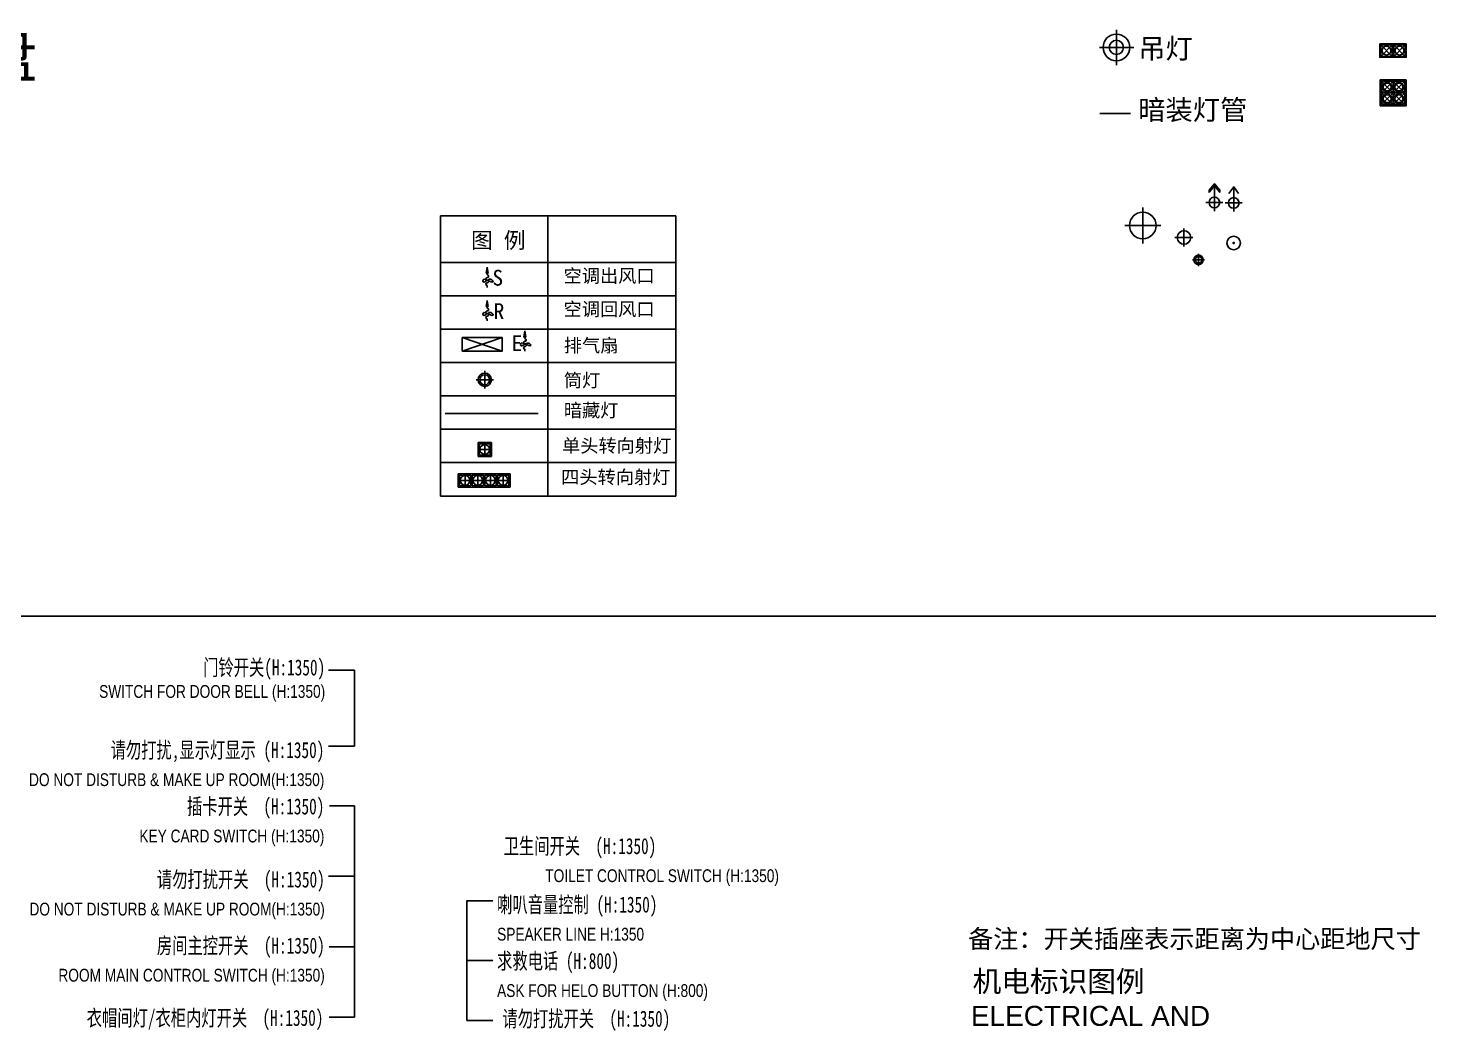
# Model space of a CAD drawing. Header units: millimetres. Extents: x 14385 to 129787, y 107826 to 186798.
# Drawn here: x 94264 to 104766, y 168545 to 176062 of the extents above; entities that cross this region are included whole.
import ezdxf
from ezdxf.enums import TextEntityAlignment as Align

# ---------------------------------------------------------------- set-up
doc = ezdxf.new("R2010")
doc.units = ezdxf.units.MM
doc.header["$LTSCALE"] = 1000
for name, color, linetype in [('EM-ELEC', 61, 'Continuous'), ('EM-TEXT', 50, 'Continuous'), ('EM-TEXT_E', 42, 'Continuous'), ('RC-FIN', 30, 'Continuous')]:
    doc.layers.add(name, color=color, linetype=linetype)
doc.styles.add('ar', font='arial.ttf')
doc.styles.add('CCD-HB', font='hbsmall.shx')
doc.styles.add('STO', font='')
doc.styles.get('STO').set_extended_font_data('SimSun')

msp = doc.modelspace()

# ---------------------------------------------------------------- hatches: boundary and pattern name
at = {"layer": 'RC-FIN'}
for points in [[(97706.2, 174270.6), (97698.6, 174223.9), (97714.1, 174223.9)], [(97706.2, 174020.6), (97698.6, 173973.9), (97714.1, 173973.9)], [(97989, 173792.7), (97981.3, 173745.9), (97996.8, 173745.9)]]:
    msp.add_hatch(color=256, dxfattribs=at).paths.add_polyline_path(points)

# ---------------------------------------------------------------- linework, layer by layer
at = {"color": 1}
msp.add_line((80368.9, 171654.3), (129786.9, 171654.3), dxfattribs=at)
at = {"layer": 'EM-TEXT_E', "color": 136}
for p, q in [((96711.1, 170233.4), (96523.9, 170233.4)), ((96711.1, 168648.9), (96711.1, 170233.4)), ((96517.6, 169705.3), (96711.1, 169705.3)), ((96520.7, 169177.1), (96711.1, 169177.1)), ((96520.7, 168648.9), (96711.1, 168648.9))]:
    msp.add_line(p, q, dxfattribs=at)
msp.add_lwpolyline([(96517.6, 170680.6), (96711.1, 170680.6), (96711.1, 171248.9), (96517.6, 171248.9)], dxfattribs=at)
at = {"layer": 'EM-TEXT_E', "color": 136, "elevation": 0}
for points in [[(97747.9, 169072.3), (97554.4, 169072.3), (97554.4, 169521.2), (97747.9, 169521.2)], [(97747.9, 168624.5), (97554.4, 168624.5), (97554.4, 169072.3), (97747.9, 169072.3)]]:
    msp.add_lwpolyline(points, dxfattribs=at)
at = {"layer": 'RC-FIN'}
for p, q in [((102423.1, 176048.2), (102423.1, 175782.2)), ((104404.5, 175849.3), (104489.5, 175934.9)), ((104489.5, 175849.3), (104404.5, 175934.9)), ((104503.9, 175849.3), (104588.8, 175934.9)), ((104588.8, 175849.3), (104503.9, 175934.9)), ((102295.1, 175916.2), (102553.1, 175916.2)), ((104427.1, 175644.6), (104409.2, 175662.6)), ((104432.4, 175598.3), (104473.5, 175639.3)), ((104473.5, 175598.3), (104432.4, 175639.3)), ((104478.8, 175644.6), (104496.7, 175662.6)), ((104496.7, 175662.6), (104496.7, 175487.6)), ((104496.7, 175662.6), (104514.6, 175644.6)), ((104519.9, 175639.3), (104561, 175598.3)), ((104519.9, 175598.3), (104561, 175639.3)), ((104566.3, 175644.6), (104584.2, 175662.6)), ((104409.2, 175575.1), (104427.1, 175593)), ((104427.1, 175557.1), (104409.2, 175575.1)), ((104409.2, 175575.1), (104584.2, 175575.1)), ((104427.1, 175505.5), (104409.2, 175487.6)), ((104473.5, 175510.8), (104432.4, 175551.8)), ((104473.5, 175551.8), (104432.4, 175510.8)), ((104496.7, 175575.1), (104478.8, 175593)), ((104496.7, 175575.1), (104478.8, 175557.1)), ((104496.7, 175487.6), (104478.8, 175505.5)), ((104496.7, 175575.1), (104514.6, 175593)), ((104496.7, 175575.1), (104514.6, 175557.1)), ((104514.6, 175505.5), (104496.7, 175487.6)), ((104561, 175551.8), (104519.9, 175510.8)), ((104519.9, 175551.8), (104561, 175510.8)), ((104566.3, 175593), (104584.2, 175575.1)), ((104584.2, 175575.1), (104566.3, 175557.1)), ((104566.3, 175505.5), (104584.2, 175487.6)), ((102529.2, 175422.2), (102299.6, 175422.2)), ((97356.3, 174654.2, 0), (97356.3, 172554.5, 0)), ((99119.9, 174654.2, 0), (97356.3, 174654.2, 0)), ((98159.8, 174654.2, 0), (98159.8, 172554.5, 0)), ((99119.9, 174654.2, 0), (99119.9, 172554.5, 0)), ((99119.9, 174304.5, 0), (97356.3, 174304.5, 0)), ((97706.2, 174270.6, 4172.8), (97698.6, 174223.9, 4537.9)), ((97706.2, 174270.6, 4172.8), (97714.1, 174223.9, 4538.3)), ((97714.1, 174223.9, 4538.3), (97698.6, 174223.9, 4537.9)), ((97706.3, 174220.9, 4172.8), (97706.3, 174223.9, 4172.8)), ((97706.4, 174212.4, 4172.8), (97706.3, 174220.9, 4172.8)), ((97706.5, 174132, 4172.8), (97706.6, 174117, 4172.8)), ((99119.9, 174054.5, 0), (97356.3, 174054.5, 0)), ((97706.2, 174020.6, 4172.8), (97698.6, 173973.9, 4537.9)), ((97714.1, 173973.9, 4538.3), (97698.6, 173973.9, 4537.9)), ((97706.2, 174020.6, 4172.8), (97714.1, 173973.9, 4538.3)), ((97706.3, 173970.9, 4172.8), (97706.3, 173973.9, 4172.8)), ((97706.4, 173962.4, 4172.8), (97706.3, 173970.9, 4172.8)), ((97706.5, 173882, 4172.8), (97706.6, 173867, 4172.8)), ((99119.9, 173804.5, 0), (97356.3, 173804.5, 0)), ((97518.5, 173641.2, 0), (97818.5, 173741.2, 0)), ((97818.5, 173641.2, 0), (97518.5, 173741.2, 0)), ((97989, 173792.7, 2000), (97981.3, 173745.9, 2365.1)), ((97996.8, 173745.9, 2365.4), (97981.3, 173745.9, 2365.1)), ((97989, 173792.7, 2000), (97996.8, 173745.9, 2365.4)), ((97989.1, 173743, 2000), (97989.1, 173745.9, 2000)), ((97989.1, 173734.5, 2000), (97989.1, 173743, 2000)), ((97989.3, 173654, 2000), (97989.3, 173639.1, 2000)), ((99119.9, 173554.5, 0), (97356.3, 173554.5, 0)), ((97624, 173425.9, 3333.3), (97753, 173425.9, 3333.3)), ((97688, 173359.9, 3333.3), (97688, 173492.9, 3333.3)), ((99119.9, 173304.5, 0), (97356.3, 173304.5, 0)), ((97392, 173172.9, 3333.3), (98087.9, 173172.9, 3333.3)), ((99119.9, 173054.5, 0), (97356.3, 173054.5, 0)), ((97638, 172850.7, 3333.3), (97638, 172955.7, 3333.3)), ((97738, 172955.7, 3333.3), (97638, 172955.7, 3333.3)), ((97648, 172860.7, 3333.3), (97648, 172945.7, 3333.3)), ((97728, 172945.7, 3333.3), (97648, 172945.7, 3333.3)), ((97648, 172903.1, 3333.3), (97728, 172903.1, 3333.3)), ((97688, 172945.6, 3333.3), (97688, 172860.6, 3333.3)), ((97728, 172860.7, 3333.3), (97728, 172945.7, 3333.3)), ((97738, 172850.7, 3333.3), (97738, 172955.7, 3333.3)), ((99119.9, 172804.5, 0), (97356.3, 172804.5, 0)), ((97638, 172850.7, 3333.3), (97738, 172850.7, 3333.3)), ((97728, 172860.7, 3333.3), (97648, 172860.7, 3333.3)), ((97488, 172721.4, 3333.3), (97488, 172621.4, 3333.3)), ((97783, 172721.4, 3333.3), (97488, 172721.4, 3333.3)), ((97498, 172711.4, 3333.3), (97498, 172631.4, 3333.3)), ((97583, 172711.4, 3333.3), (97498, 172711.4, 3333.3)), ((97498, 172671.4, 3333.3), (97583, 172671.4, 3333.3)), ((97540.5, 172631.4, 3333.3), (97540.5, 172711.4, 3333.3)), ((97583, 172711.4, 3333.3), (97583, 172631.4, 3333.3)), ((97678, 172711.4, 3333.3), (97593, 172711.4, 3333.3)), ((97593, 172711.4, 3333.3), (97593, 172631.4, 3333.3)), ((97593, 172671.4, 3333.3), (97678, 172671.4, 3333.3)), ((97635.5, 172631.4, 3333.3), (97635.5, 172711.4, 3333.3)), ((97878, 172721.4, 3333.3), (97678, 172721.4, 3333.3)), ((97678, 172711.4, 3333.3), (97678, 172631.4, 3333.3)), ((97688, 172711.4, 3333.3), (97688, 172631.4, 3333.3)), ((97773, 172711.4, 3333.3), (97688, 172711.4, 3333.3)), ((97688, 172671.4, 3333.3), (97773, 172671.4, 3333.3)), ((97730.5, 172631.4, 3333.3), (97730.5, 172711.4, 3333.3)), ((97773, 172631.4, 3333.3), (97773, 172711.4, 3333.3)), ((97868, 172711.4, 3333.3), (97783, 172711.4, 3333.3)), ((97783, 172631.4, 3333.3), (97783, 172711.4, 3333.3)), ((97868, 172671.4, 3333.3), (97783, 172671.4, 3333.3)), ((97825.5, 172631.4, 3333.3), (97825.5, 172711.4, 3333.3)), ((97868, 172711.4, 3333.3), (97868, 172631.4, 3333.3)), ((97878, 172721.4, 3333.3), (97878, 172621.4, 3333.3)), ((97783, 172621.4, 3333.3), (97488, 172621.4, 3333.3)), ((97583, 172631.4, 3333.3), (97498, 172631.4, 3333.3)), ((97678, 172631.4, 3333.3), (97593, 172631.4, 3333.3)), ((97878, 172621.4, 3333.3), (97678, 172621.4, 3333.3)), ((97773, 172631.4, 3333.3), (97688, 172631.4, 3333.3)), ((97868, 172631.4, 3333.3), (97783, 172631.4, 3333.3)), ((99119.9, 172554.5, 0), (97356.3, 172554.5, 0))]:
    msp.add_line(p, q, dxfattribs=at)
at = {"layer": 'RC-FIN', "linetype": 'Continuous'}
for p, q in [((102620.5, 174716.7), (102620.5, 174446.7)), ((102755.5, 174581.7), (102485.5, 174581.7)), ((102929.6, 174559.3), (102929.6, 174424.3)), ((102997.1, 174491.8), (102862.1, 174491.8)), ((103039.2, 174370.4), (103039.2, 174277.3)), ((103084.4, 174323.9), (102994.1, 174323.9))]:
    msp.add_line(p, q, dxfattribs=at)
at = {"layer": 'RC-FIN'}
for points in [[(104397.3, 175942.1), (104496.7, 175942.1), (104496.7, 175842.1), (104397.3, 175842.1)], [(104404.5, 175934.9), (104489.5, 175934.9), (104489.5, 175849.3), (104404.5, 175849.3)], [(104496.7, 175942.1), (104596, 175942.1), (104596, 175842.1), (104496.7, 175842.1)], [(104503.9, 175934.9), (104588.8, 175934.9), (104588.8, 175849.3), (104503.9, 175849.3)], [(104399.2, 175477.6), (104594.2, 175477.6), (104594.2, 175672.6), (104399.2, 175672.6)], [(104409.2, 175487.6), (104584.2, 175487.6), (104584.2, 175662.6), (104409.2, 175662.6)]]:
    msp.add_lwpolyline(points, close=True, dxfattribs=at)
at = {"layer": 'RC-FIN', "linetype": 'Continuous'}
for points in [[(103197.5, 174846.3), (103157.5, 174894.3), (103117.5, 174846.3), (103117.5, 174830.3), (103157.5, 174878.3), (103197.5, 174830.3), (103197.5, 174846.3)], [(103157.5, 174690.3), (103157.5, 174894.3)], [(103338.9, 174821), (103302.2, 174870.6), (103265.5, 174821)], [(103302.2, 174686.6), (103302.2, 174870.6)], [(103093.5, 174754.3), (103221.5, 174754.3)], [(103366.2, 174750.6), (103238.2, 174750.6)]]:
    msp.add_lwpolyline(points, dxfattribs=at)
for points in [[(103292.4, 174450.5, 1.5, 0, 0), (103204.3, 174450.5, 0, 0, 0)], [(103302.4, 174460.3, 1.5, 0, 0), (103302.4, 174548.4, 0, 0, 0)], [(103312.5, 174450.5, 1.5, 0, 0), (103400.6, 174450.5, 0, 0, 0)], [(103302.4, 174440.6, 1.5, 0, 0), (103302.4, 174352.5, 0, 0, 0)]]:
    msp.add_lwpolyline(points, format="xyseb", dxfattribs=at)
at = {"layer": 'RC-FIN', "linetype": 'Continuous', "const_width": 10}
msp.add_lwpolyline([(103297.4, 174450.8, 1), (103307.4, 174450.8, 1)], format="xyb", close=True, dxfattribs=at)
at = {"layer": 'RC-FIN', "elevation": 0}
msp.add_lwpolyline([(97518.5, 173641.2), (97818.5, 173641.2), (97818.5, 173741.2), (97518.5, 173741.2)], close=True, dxfattribs=at)
at = {"layer": 'RC-FIN'}
for centre, radius in [((102423.1, 175916.2), 100), ((102423.1, 175916.2), 53.3), ((104447, 175892.1), 32.7), ((104546.3, 175892.1), 32.7), ((104452.9, 175618.8), 36.5), ((104452.9, 175618.8), 29), ((104540.4, 175618.8), 36.5), ((104540.4, 175618.8), 29), ((104452.9, 175531.3), 36.5), ((104452.9, 175531.3), 29), ((104540.4, 175531.3), 36.5), ((104540.4, 175531.3), 29), ((97688, 173425.9, 3333.3), 50), ((97688, 173425.4, 3333.3), 36.9)]:
    msp.add_circle(centre, radius, dxfattribs=at)
at = {"layer": 'RC-FIN', "linetype": 'Continuous'}
for centre, radius in [((103157.5, 174754.3), 40), ((103302.2, 174750.6), 40), ((102620.5, 174581.7), 100), ((102929.6, 174491.8), 50.6), ((103302.4, 174450.5), 50.4), ((103039.2, 174323.9), 35), ((103039.2, 174323.9), 25)]:
    msp.add_circle(centre, radius, dxfattribs=at)
at = {"layer": 'RC-FIN'}
for centre, major_axis, start_param, end_param in [((97706.3, 174182.3, 4172.8), (7.04, 7.04), 0.6360116, 2.3582222), ((97706.4, 174182.3, 4172.8), (-7.11, 7.11), 0.7874259, 2.3582222), ((97706.5, 174142, 4172.8), (-7.11, 7.11), -0.7833704, 0.7874259), ((97706.5, 174142, 4172.8), (-7.11, 7.11), 0.7874259, 2.3582222), ((97701.4, 174197.3, 4172.8), (11.2, 11.2), 0.0020277, 0.4656753), ((97706.5, 174162.1, 4172.8), (-7.11, 7.11), 3.9290185, 5.4998149), ((97706.5, 174162.1, 4172.8), (7.11, 7.11), 3.9290185, 5.4998149), ((97709, 174199.9, 4172.8), (5.57, 5.57), 3.7776042, 5.8215654), ((97701.4, 174197.3, 4172.8), (-11.2, 11.2), 4.2507691, 4.7144167), ((97706.3, 173932.3, 4172.8), (7.04, 7.04), 0.6360116, 2.3582222), ((97706.4, 173932.3, 4172.8), (-7.11, 7.11), 0.7874259, 2.3582222), ((97701.4, 173947.3, 4172.8), (11.2, 11.2), 0.0020277, 0.4656753), ((97706.5, 173912.1, 4172.8), (-7.11, 7.11), 3.9290185, 5.4998149), ((97709, 173949.9, 4172.8), (5.57, 5.57), 3.7776042, 5.8215654), ((97701.4, 173947.3, 4172.8), (-11.2, 11.2), 4.2507691, 4.7144167), ((97706.5, 173892, 4172.8), (-7.11, 7.11), -0.7833704, 0.7874259), ((97706.5, 173892, 4172.8), (-7.11, 7.11), 0.7874259, 2.3582222), ((97706.5, 173912.1, 4172.8), (7.11, 7.11), 3.9290185, 5.4998149), ((97989.1, 173704.3, 2000), (7.04, 7.04), 0.6360116, 2.3582222), ((97984.1, 173719.4, 2000), (11.2, 11.2), 0.0020277, 0.4656753), ((97991.7, 173722, 2000), (5.57, 5.57), 3.7776042, 5.8215654), ((97984.1, 173719.4, 2000), (-11.2, 11.2), 4.2507691, 4.7144167), ((97989.2, 173704.3, 2000), (-7.11, 7.11), 0.7874259, 2.3582222), ((97989.2, 173664.1, 2000), (-7.11, 7.11), -0.7833704, 0.7874259), ((97989.2, 173664.1, 2000), (-7.11, 7.11), 0.7874259, 2.3582222), ((97989.2, 173684.2, 2000), (-7.11, 7.11), 3.9290185, 5.4998149), ((97989.2, 173684.2, 2000), (7.11, 7.11), 3.9290185, 5.4998149), ((97688, 172903.1, 3333.3), (36.4, 0.3), -0.0080093, 6.275176), ((97540.5, 172671.4, 3333.3), (36.4, 0.3), 3.1335833, 9.4167686), ((97635.5, 172671.4, 3333.3), (36.4, 0.3), 3.1335833, 9.4167686), ((97730.5, 172671.4, 3333.3), (36.4, 0.3), 3.1335833, 9.4167686), ((97825.5, 172671.4, 3333.3), (36.4, 0.3), 3.1335833, 9.4167686)]:
    msp.add_ellipse(centre, major_axis=major_axis, ratio=1, start_param=start_param, end_param=end_param, dxfattribs=at)
for points in [[(97706.3, 174171, 4182.6), (97718.6, 174177.3, 4122.5), (97742.9, 174189.5, 4004.4), (97764.8, 174136.8, 4202.8), (97671.4, 174193.6, 4181.7), (97675.2, 174149.1, 4182.8), (97693.6, 174162, 4182.6), (97706.3, 174171, 4182.6)], [(97706.3, 173921, 4182.6), (97718.6, 173927.3, 4122.5), (97742.9, 173939.5, 4004.4), (97764.8, 173886.8, 4202.8), (97671.4, 173943.6, 4181.7), (97675.2, 173899.1, 4182.8), (97693.6, 173912, 4182.6), (97706.3, 173921, 4182.6)], [(97989.1, 173693.1, 2009.7), (98001.4, 173699.3, 1949.7), (98025.6, 173711.6, 1831.6), (98047.6, 173658.9, 2030), (97954.1, 173715.6, 2008.9), (97957.9, 173671.2, 2010), (97976.3, 173684.1, 2009.8), (97989.1, 173693.1, 2009.7)]]:
    msp.add_open_spline(points, degree=3, knots=[0, 0, 0, 0, 188.8687748, 371.7473783, 453.5314769, 477.0623076, 530.3921036, 530.3921036, 530.3921036, 530.3921036], dxfattribs=at)

# ---------------------------------------------------------------- texts
at = {"layer": 'EM-ELEC', "style": 'ar'}
for s, height, p in [('备注：开关插座表示距离为中心距地尺寸', 138.24, (101311.3, 169166.6, 0)), ('ELECTRICAL AND', 150, (101332.2, 168583.8))]:
    msp.add_text(s, height=height, dxfattribs=at).set_placement(p)
at = {"layer": 'EM-ELEC', "insert": (101345.2, 168820.9), "char_height": 157.5, "attachment_point": 7, "style": 'ar'}
msp.add_mtext('{\\fSimSun|b0|i0|c134|p54;机电标识图例}', dxfattribs=at)
at = {"layer": 'EM-TEXT', "style": 'STO', "width": 0.7}
for s, p in [('门铃开关(H:1350)', (96491.8, 171209.8)), ('请勿打扰,显示灯显示 (H:1350)', (96485.4, 170590.7)), ('插卡开关  (H:1350)', (96485.4, 170168.5)), ('卫生间开关  (H:1350)', (98974, 169871.1)), ('请勿打扰开关  (H:1350)', (96488.5, 169620.8)), ('房间主控开关  (H:1350)', (96488.5, 169125.3)), ('衣帽间灯/衣柜内灯开关  (H:1350)', (96478.2, 168583.4, 0)), ('请勿打扰开关  (H:1350)', (99078.7, 168577.4, 0))]:
    msp.add_text(s, height=120, dxfattribs=at).set_placement(p, align=Align.RIGHT)
for s, p in [('喇叭音量控制 (H:1350)', (97780.4, 169432.7, 0)), ('求救电话 (H:800)', (97780.4, 169010, 0))]:
    msp.add_text(s, height=120, dxfattribs=at).set_placement(p)
at = {"layer": 'EM-TEXT_E', "style": 'CCD-HB', "width": 0.8}
for s, p in [('SWITCH FOR DOOR BELL (H:1350)', (96491.8, 171041.8)), ('DO NOT DISTURB & MAKE UP ROOM(H:1350)', (96485.4, 170380.7)), ('KEY CARD SWITCH (H:1350)', (96485.4, 169958.5)), ('TOILET CONTROL SWITCH (H:1350)', (99893.3, 169661.1)), ('DO NOT DISTURB & MAKE UP ROOM(H:1350)', (96488.5, 169410.8)), ('ROOM MAIN CONTROL SWITCH (H:1350)', (96488.5, 168915.3))]:
    msp.add_text(s, height=96, dxfattribs=at).set_placement(p, align=Align.RIGHT)
for s, p in [('SPEAKER LINE H:1350', (97780.4, 169222.7, 0)), ('ASK FOR HELO BUTTON (H:800)', (97780.4, 168800, 0))]:
    msp.add_text(s, height=96, dxfattribs=at).set_placement(p)
at = {"layer": 'RC-FIN', "style": 'STO'}
for s, height, p in [('600X600日光管灯盘', 320, (90627.7, 175690.6, 0)), ('吊灯', 150, (102586.4, 175832.3)), ('暗装灯管', 150, (102586.4, 175373.8)), ('图 例', 120, (97585, 174410.9, 0)), ('S', 118.5, (97745.3, 174130.7, 4182.6)), ('空调出风口', 100, (98279, 174154.5, 0)), ('R', 118.5, (97753.8, 173880.7, 4182.6)), ('空调回风口', 100, (98279, 173904.5, 0)), ('E', 118.5, (97888.3, 173640.2, 2000)), ('排气扇', 100, (98280.7, 173633.2, 0)), ('筒灯', 100, (98280.7, 173371.6, 0)), ('暗藏灯', 100, (98280.7, 173146.8, 0)), ('单头转向射灯', 100, (98267.3, 172881.6, 0)), ('四头转向射灯', 100, (98260.6, 172646.5, 0))]:
    msp.add_text(s, height=height, dxfattribs=at).set_placement(p)

doc.saveas('drawing.dxf')
